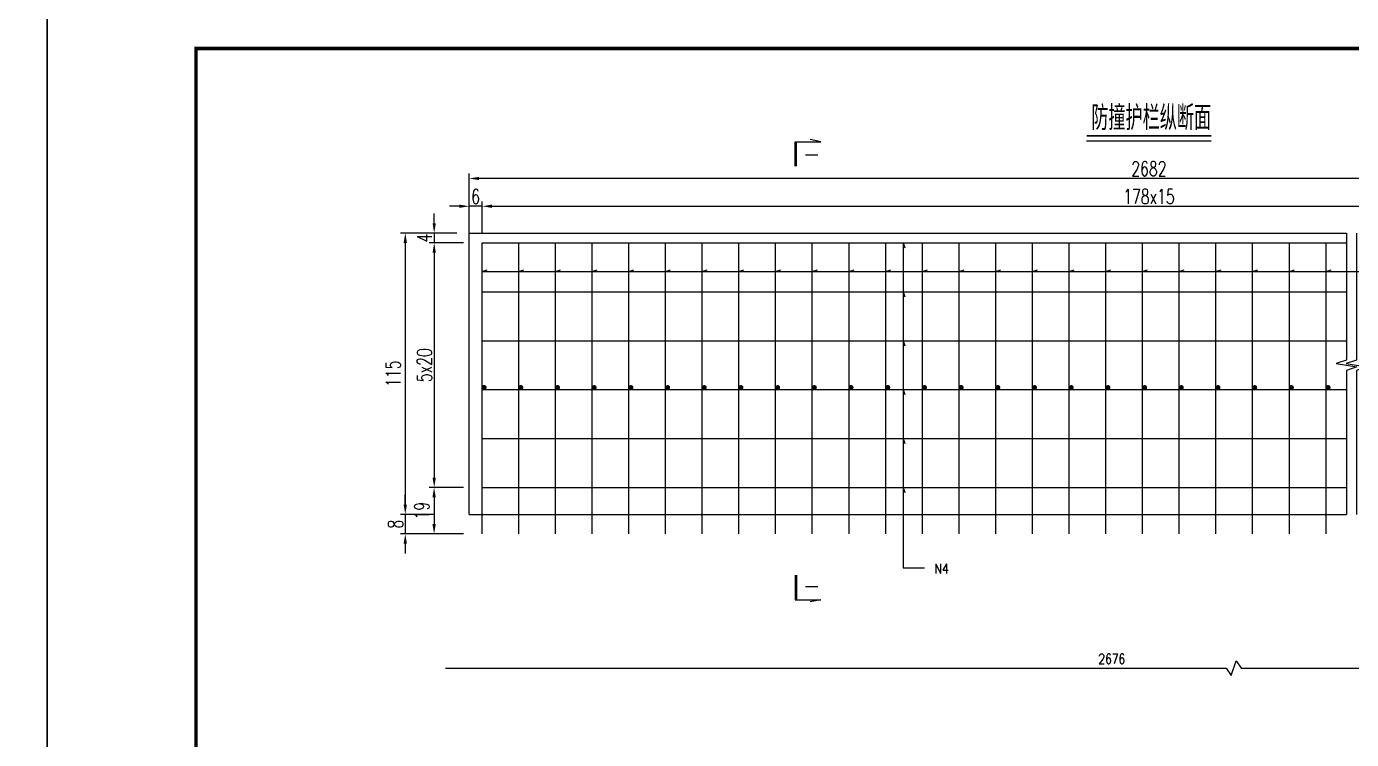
# Model space of a CAD drawing. Header units: millimetres. Extents: x -51 to 12129, y -1309 to -715.
# Drawn here: x 9185.1 to 9455.9, y -1162.9 to -1017.2 of the extents above; entities that cross this region are included whole.
import ezdxf
from ezdxf.enums import TextEntityAlignment as Align

# ---------------------------------------------------------------- set-up
doc = ezdxf.new("R2010")
doc.units = ezdxf.units.MM
doc.header["$LTSCALE"] = 0.25
doc.layers.add('TEXT', color=7, linetype='Continuous', lineweight=18)
doc.layers.add('zhubase', color=7, linetype='Continuous', lineweight=0)
for name, color, linetype in [('图框', 7, 'Continuous'), ('文字', 7, 'Continuous'), ('文字字符', 7, 'Continuous'), ('标注', 4, 'Continuous'), ('次轮廓线', 7, 'Continuous'), ('结构', 7, 'Continuous'), ('钢筋', 6, 'Continuous')]:
    doc.layers.add(name, color=color, linetype=linetype)
doc.styles.get("Standard").update_dxf_attribs({"font": 'simplex1.shx', "width": 0.7, "bigfont": 'hztxt.shx'})
doc.styles.add('TEXT', font='simplex1.shx', dxfattribs={"width": 0.7, "bigfont": 'hztxt.shx'})
doc.dimstyles.new('比例1：20', dxfattribs={"dimtxt": 3, "dimasz": 2, "dimexe": 1, "dimexo": 2, "dimgap": 0.5, "dimtad": 1, "dimlfac": 2, "dimzin": 13, "dimdsep": 46, "dimtxsty": 'Standard', "dimcen": -0.09, "dimclrd": 256, "dimclre": 256, "dimclrt": 7, "dimaunit": 1, "dimadec": 0, "dimazin": 0, "dimtfac": 0.0005, "dimtix": 1, "dimtmove": 2, "dimatfit": 3, "dimldrblk": 'DIM', "dimfxl": 0, "dimtolj": 1, "dimtzin": 13, "dimarcsym": 0})
doc.dimstyles.new('比例1：25', dxfattribs={"dimtxt": 3, "dimasz": 2, "dimexe": 1, "dimexo": 1, "dimgap": 1, "dimtad": 1, "dimdec": 1, "dimlfac": 2.5, "dimzin": 9, "dimdsep": 46, "dimtxsty": 'Standard', "dimcen": -0.09, "dimclrd": 4, "dimclre": 4, "dimclrt": 7, "dimaunit": 1, "dimadec": 0, "dimazin": 0, "dimtfac": 0.0005, "dimtdec": 1, "dimtix": 1, "dimtmove": 2, "dimatfit": 3, "dimfxl": 0, "dimtolj": 1, "dimtzin": 13, "dimarcsym": 0})

# ---------------------------------------------------------------- blocks, each defined once
blk = doc.blocks.new('*D1558')
at = {"layer": 'Defpoints', "color": 0, "linetype": 'Continuous'}
for p in [(9268.45, -1061.39), (9275.09, -1059.39), (9276.59, -1061.39)]:
    blk.add_point(p, dxfattribs=at)
at = {"layer": '标注', "linetype": 'Continuous', "lineweight": -2}
for p, q in [((9268.45, -1057.39), (9268.45, -1055.39)), ((9273.09, -1059.39), (9267.45, -1059.39)), ((9274.45, -1061.39), (9267.45, -1061.39)), ((9268.45, -1059.39), (9268.45, -1061.39)), ((9268.45, -1063.39), (9268.45, -1065.39))]:
    blk.add_line(p, q, dxfattribs=at)
at = {"layer": '标注', "linetype": 'Continuous'}
for points in [[(9268.12, -1057.39), (9268.79, -1057.39), (9268.45, -1059.39)], [(9268.12, -1063.39), (9268.79, -1063.39), (9268.45, -1061.39)]]:
    blk.add_solid(points, dxfattribs=at)
at = {"layer": '标注', "color": 7, "linetype": 'Continuous', "insert": (9266.45, -1060.39), "char_height": 3, "attachment_point": 5, "rotation": 90}
blk.add_mtext('\\A1;4', dxfattribs=at)
blk = doc.blocks.new('DIM')
blk.add_lwpolyline([(-1, -0.1, 0.2, 0, 0), (0, 0, 0, 0, 0)], format="xyseb")
blk = doc.blocks.new('*D1559')
at = {"layer": 'Defpoints', "color": 0, "linetype": 'Continuous'}
for p in [(9278.24, -1061.39), (9268.45, -1111.39), (9278.24, -1111.39)]:
    blk.add_point(p, dxfattribs=at)
at = {"layer": '标注', "linetype": 'Continuous', "lineweight": -2}
for p, q in [((9274.45, -1061.39), (9267.45, -1061.39)), ((9268.45, -1063.39), (9268.45, -1109.39)), ((9274.45, -1111.39), (9267.45, -1111.39))]:
    blk.add_line(p, q, dxfattribs=at)
at = {"layer": '标注', "linetype": 'Continuous'}
for points in [[(9268.12, -1063.39), (9268.79, -1063.39), (9268.45, -1061.39)], [(9268.12, -1109.39), (9268.79, -1109.39), (9268.45, -1111.39)]]:
    blk.add_solid(points, dxfattribs=at)
at = {"layer": '标注', "color": 7, "linetype": 'Continuous', "insert": (9266.45, -1086.39), "char_height": 3, "attachment_point": 5, "rotation": 90}
blk.add_mtext('\\A1;5x20', dxfattribs=at)
blk = doc.blocks.new('*D1560')
at = {"layer": 'Defpoints', "color": 0, "linetype": 'Continuous'}
for p in [(9265.95, -1116.89), (9262.54, -1120.89), (9273.59, -1120.89)]:
    blk.add_point(p, dxfattribs=at)
at = {"layer": '标注', "linetype": 'Continuous', "lineweight": -2}
for p, q in [((9262.54, -1114.89), (9262.54, -1112.89)), ((9263.95, -1116.89), (9261.54, -1116.89)), ((9262.54, -1116.89), (9262.54, -1120.89)), ((9268.54, -1120.89), (9261.54, -1120.89)), ((9262.54, -1122.89), (9262.54, -1124.89))]:
    blk.add_line(p, q, dxfattribs=at)
at = {"layer": '标注', "linetype": 'Continuous'}
for points in [[(9262.2, -1114.89), (9262.87, -1114.89), (9262.54, -1116.89)], [(9262.2, -1122.89), (9262.87, -1122.89), (9262.54, -1120.89)]]:
    blk.add_solid(points, dxfattribs=at)
at = {"layer": '标注', "color": 7, "linetype": 'Continuous', "insert": (9260.54, -1118.89), "char_height": 3, "attachment_point": 5, "rotation": 90}
blk.add_mtext('\\A1;8', dxfattribs=at)
blk = doc.blocks.new('*D1561')
at = {"layer": 'Defpoints', "color": 0, "linetype": 'Continuous'}
for p in [(9275.59, -1053.91), (9275.59, -1061.39), (9278.24, -1061.39)]:
    blk.add_point(p, dxfattribs=at)
at = {"layer": '标注', "linetype": 'Continuous', "lineweight": -2}
for p, q in [((9275.59, -1059.39), (9275.59, -1052.91)), ((9278.24, -1059.39), (9278.24, -1052.91)), ((9273.59, -1053.91), (9271.59, -1053.91)), ((9278.24, -1053.91), (9275.59, -1053.91)), ((9280.24, -1053.91), (9282.24, -1053.91))]:
    blk.add_line(p, q, dxfattribs=at)
at = {"layer": '标注', "linetype": 'Continuous'}
for points in [[(9273.59, -1053.57), (9273.59, -1054.24), (9275.59, -1053.91)], [(9280.24, -1053.57), (9280.24, -1054.24), (9278.24, -1053.91)]]:
    blk.add_solid(points, dxfattribs=at)
at = {"layer": '标注', "color": 7, "linetype": 'Continuous', "insert": (9276.92, -1051.91), "char_height": 3, "attachment_point": 5}
blk.add_mtext('\\A1;6', dxfattribs=at)
blk = doc.blocks.new('*D1563')
at = {"layer": 'Defpoints', "color": 0, "linetype": 'Continuous'}
for p in [(9550.84, -1053.91), (9278.24, -1061.39), (9550.84, -1061.39)]:
    blk.add_point(p, dxfattribs=at)
at = {"layer": '标注', "linetype": 'Continuous', "lineweight": -2}
for p, q in [((9278.24, -1059.39), (9278.24, -1052.91)), ((9550.84, -1059.39), (9550.84, -1052.91)), ((9280.24, -1053.91), (9548.84, -1053.91))]:
    blk.add_line(p, q, dxfattribs=at)
at = {"layer": '标注', "linetype": 'Continuous'}
for points in [[(9280.24, -1053.57), (9280.24, -1054.24), (9278.24, -1053.91)], [(9548.84, -1053.57), (9548.84, -1054.24), (9550.84, -1053.91)]]:
    blk.add_solid(points, dxfattribs=at)
at = {"layer": '标注', "color": 7, "linetype": 'Continuous', "insert": (9414.54, -1051.91), "char_height": 3, "attachment_point": 5}
blk.add_mtext('\\A1;178x15', dxfattribs=at)
blk = doc.blocks.new('*D1564')
at = {"layer": 'Defpoints', "color": 0, "linetype": 'Continuous'}
for p in [(9275.59, -1048.23), (9275.59, -1059.39), (9553.49, -1059.39)]:
    blk.add_point(p, dxfattribs=at)
at = {"layer": '标注', "linetype": 'Continuous', "lineweight": -2}
for p, q in [((9275.59, -1054.23), (9275.59, -1047.23)), ((9553.49, -1054.23), (9553.49, -1047.23)), ((9551.49, -1048.23), (9277.59, -1048.23))]:
    blk.add_line(p, q, dxfattribs=at)
at = {"layer": '标注', "linetype": 'Continuous'}
for points in [[(9277.59, -1047.9), (9277.59, -1048.56), (9275.59, -1048.23)], [(9551.49, -1047.9), (9551.49, -1048.56), (9553.49, -1048.23)]]:
    blk.add_solid(points, dxfattribs=at)
at = {"layer": '标注', "color": 7, "linetype": 'Continuous', "insert": (9414.54, -1046.23), "char_height": 3, "attachment_point": 5}
blk.add_mtext('\\A1;2682', dxfattribs=at)
blk = doc.blocks.new('*D1766')
at = {"layer": 'Defpoints', "color": 0}
for p in [(9283.44, -1059.39), (9262.54, -1116.89), (9283.44, -1116.89)]:
    blk.add_point(p, dxfattribs=at)
at = {"layer": '标注', "color": 4, "lineweight": -2}
for p, q in [((9268.54, -1059.39), (9261.54, -1059.39)), ((9262.54, -1061.39), (9262.54, -1114.89)), ((9268.54, -1116.89), (9261.54, -1116.89))]:
    blk.add_line(p, q, dxfattribs=at)
at = {"layer": '标注', "color": 4}
for points in [[(9262.2, -1061.39), (9262.87, -1061.39), (9262.54, -1059.39)], [(9262.2, -1114.89), (9262.87, -1114.89), (9262.54, -1116.89)]]:
    blk.add_solid(points, dxfattribs=at)
at = {"layer": '标注', "color": 7, "insert": (9260.04, -1088.14), "char_height": 3, "attachment_point": 5, "rotation": 90}
blk.add_mtext('\\A1;115', dxfattribs=at)
blk = doc.blocks.new('*D1767')
at = {"layer": 'Defpoints', "color": 0}
for p in [(9278.24, -1111.39), (9268.43, -1120.89), (9278.24, -1120.89)]:
    blk.add_point(p, dxfattribs=at)
at = {"layer": '标注', "color": 4, "lineweight": -2}
for p, q in [((9274.43, -1111.39), (9267.43, -1111.39)), ((9268.43, -1113.39), (9268.43, -1118.89)), ((9274.43, -1120.89), (9267.43, -1120.89))]:
    blk.add_line(p, q, dxfattribs=at)
at = {"layer": '标注', "color": 4}
for points in [[(9268.1, -1113.39), (9268.77, -1113.39), (9268.43, -1111.39)], [(9268.1, -1118.89), (9268.77, -1118.89), (9268.43, -1120.89)]]:
    blk.add_solid(points, dxfattribs=at)
at = {"layer": '标注', "color": 7, "insert": (9265.93, -1116.14), "char_height": 3, "attachment_point": 5, "rotation": 90}
blk.add_mtext('\\A1;19', dxfattribs=at)
blk = doc.blocks.new('123')
at = {"layer": '图框', "color": 2}
blk.add_lwpolyline([(369.33, -1011.65), (369.33, -714.65), (-50.67, -714.65), (-50.67, -1011.65)], close=True, dxfattribs=at)

msp = doc.modelspace()

# ---------------------------------------------------------------- linework, layer by layer
at = {"const_width": 0.7}
msp.add_lwpolyline([(9219.75412, -1298.65471), (9599.75412, -1298.65471), (9599.75412, -1021.65471), (9219.75412, -1021.65471)], close=True, dxfattribs=at)
at = {"layer": 'zhubase'}
for p, q in [((9431.36451, -1149.84932), (9432.36951, -1146.83432)), ((9432.36951, -1146.83432), (9433.37451, -1148.34182)), ((9430.35951, -1148.34182), (9431.36451, -1149.84932))]:
    msp.add_line(p, q, dxfattribs=at)
at = {"layer": '文字'}
msp.add_line((9401.811, -1040.51483), (9427.28129, -1040.51483), dxfattribs=at)
at = {"layer": '文字', "const_width": 0.4}
msp.add_lwpolyline([(9401.811, -1039.51483), (9427.28129, -1039.51483)], dxfattribs=at)
at = {"layer": '标注', "linetype": 'Continuous'}
for p, q in [((9273.08934, -1059.38864), (9262.85196, -1059.38864)), ((9271.58934, -1111.38864), (9268.17311, -1111.38864)), ((9271.58934, -1120.88864), (9268.17311, -1120.88864))]:
    msp.add_line(p, q, dxfattribs=at)
at = {"layer": '标注'}
for p, q in [((9364.33065, -1061.38864), (9364.33065, -1127.84353)), ((9364.33065, -1061.38864), (9364.67643, -1062.42126)), ((9278.23933, -1067.24411), (9279.27195, -1066.89833)), ((9285.73935, -1067.24411), (9286.77197, -1066.89833)), ((9293.23934, -1067.24411), (9294.27196, -1066.89833)), ((9300.73934, -1067.24411), (9301.77196, -1066.89833)), ((9308.23934, -1067.24411), (9309.27196, -1066.89833)), ((9315.73934, -1067.24411), (9316.77196, -1066.89833)), ((9323.23934, -1067.24411), (9324.27196, -1066.89833)), ((9330.73934, -1067.24411), (9331.77196, -1066.89833)), ((9338.23934, -1067.24411), (9339.27196, -1066.89833)), ((9345.73934, -1067.24411), (9346.77196, -1066.89833)), ((9353.23934, -1067.24411), (9354.27196, -1066.89833)), ((9360.73934, -1067.24411), (9361.77196, -1066.89833)), ((9368.23934, -1067.24411), (9369.27196, -1066.89833)), ((9375.73934, -1067.24411), (9376.77196, -1066.89833)), ((9383.23934, -1067.24411), (9384.27196, -1066.89833)), ((9390.73934, -1067.24411), (9391.77196, -1066.89833)), ((9398.23934, -1067.24411), (9399.27196, -1066.89833)), ((9405.73934, -1067.24411), (9406.77196, -1066.89833)), ((9413.23934, -1067.24411), (9414.27196, -1066.89833)), ((9420.73934, -1067.24411), (9421.77196, -1066.89833)), ((9428.23934, -1067.24411), (9429.27196, -1066.89833)), ((9435.73934, -1067.24411), (9436.77196, -1066.89833)), ((9443.23934, -1067.24411), (9444.27196, -1066.89833)), ((9450.73934, -1067.24411), (9451.77196, -1066.89833)), ((9278.23934, -1067.24411), (9557.13195, -1067.24411)), ((9364.33065, -1071.38864), (9364.67643, -1072.42126)), ((9364.33065, -1081.38864), (9364.67643, -1082.42126)), ((9364.33065, -1091.38864), (9364.67643, -1092.42126)), ((9364.33065, -1101.38864), (9364.67643, -1102.42126)), ((9364.33065, -1111.38864), (9364.67643, -1112.42126)), ((9364.33065, -1127.84353), (9368.68205, -1127.84353))]:
    msp.add_line(p, q, dxfattribs=at)
at = {"layer": '次轮廓线', "ltscale": 2}
for points in [[(9454.94348, -1059.38864), (9454.94348, -1085.35861), (9452.84348, -1086.05861), (9457.04348, -1086.75861), (9454.94348, -1087.45861), (9454.94348, -1116.88864)], [(9456.94348, -1059.38864), (9456.94348, -1085.35861), (9454.84348, -1086.05861), (9459.04348, -1086.75861), (9456.94348, -1087.45861), (9456.94348, -1116.88864)]]:
    msp.add_lwpolyline(points, dxfattribs=at)
at = {"layer": '结构'}
for p, q in [((9275.58934, -1059.38864), (9454.94348, -1059.38864)), ((9275.58934, -1116.88864), (9275.58934, -1059.38864)), ((9275.58934, -1116.88864), (9454.94348, -1116.88864))]:
    msp.add_line(p, q, dxfattribs=at)
at = {"layer": '钢筋'}
for p, q in [((9342.20526, -1040.73247), (9347.50526, -1040.73247)), ((9342.20526, -1045.73247), (9342.20526, -1040.73247)), ((9342.50526, -1045.73247), (9342.50526, -1040.73247)), ((9347.50526, -1040.73247), (9345.27634, -1040.28115)), ((9278.23934, -1061.38864), (9454.94348, -1061.38864)), ((9278.23934, -1120.88864), (9278.23934, -1061.38864)), ((9285.73934, -1120.88864), (9285.73934, -1061.38864)), ((9293.23934, -1120.88864), (9293.23934, -1061.38864)), ((9300.73934, -1120.88864), (9300.73934, -1061.38864)), ((9308.23934, -1120.88864), (9308.23934, -1061.38864)), ((9315.73934, -1120.88864), (9315.73934, -1061.38864)), ((9323.23934, -1120.88864), (9323.23934, -1061.38864)), ((9330.73934, -1120.88864), (9330.73934, -1061.38864)), ((9338.23934, -1120.88864), (9338.23934, -1061.38864)), ((9345.73934, -1120.88864), (9345.73934, -1061.38864)), ((9353.23934, -1120.88864), (9353.23934, -1061.38864)), ((9360.73934, -1120.88864), (9360.73934, -1061.38864)), ((9368.23934, -1120.88864), (9368.23934, -1061.38864)), ((9375.73934, -1120.88864), (9375.73934, -1061.38864)), ((9383.23934, -1120.88864), (9383.23934, -1061.38864)), ((9390.73934, -1120.88864), (9390.73934, -1061.38864)), ((9398.23934, -1120.88864), (9398.23934, -1061.38864)), ((9405.73934, -1120.88864), (9405.73934, -1061.38864)), ((9413.23934, -1120.88864), (9413.23934, -1061.38864)), ((9420.73934, -1120.88864), (9420.73934, -1061.38864)), ((9428.23934, -1120.88864), (9428.23934, -1061.38864)), ((9435.73934, -1120.88864), (9435.73934, -1061.38864)), ((9443.23934, -1120.88864), (9443.23934, -1061.38864)), ((9450.73934, -1120.88864), (9450.73934, -1061.38864)), ((9278.23934, -1071.38864), (9454.94348, -1071.38864)), ((9278.23934, -1081.38864), (9454.94348, -1081.38864)), ((9278.23934, -1091.38864), (9454.94348, -1091.38864)), ((9278.23934, -1101.38864), (9454.94348, -1101.38864)), ((9278.23934, -1111.38864), (9454.94348, -1111.38864)), ((9342.20526, -1129.34478), (9342.20526, -1134.34478)), ((9342.50526, -1129.34478), (9342.50526, -1134.34478)), ((9342.20526, -1134.34478), (9347.50526, -1134.34478)), ((9347.50526, -1134.34478), (9345.27634, -1134.7961)), ((9270.73934, -1148.34182), (9430.35951, -1148.34182)), ((9433.37451, -1148.34182), (9558.34372, -1148.34182))]:
    msp.add_line(p, q, dxfattribs=at)
at = {"layer": '钢筋', "const_width": 0.5}
for points in [[(9278.41406, -1090.95834, 1), (9278.91406, -1090.95834, 1)], [(9285.91406, -1090.95834, 1), (9286.41406, -1090.95834, 1)], [(9293.41406, -1090.95834, 1), (9293.91406, -1090.95834, 1)], [(9300.91406, -1090.95834, 1), (9301.41406, -1090.95834, 1)], [(9308.41406, -1090.95834, 1), (9308.91406, -1090.95834, 1)], [(9315.91406, -1090.95834, 1), (9316.41406, -1090.95834, 1)], [(9323.41406, -1090.95834, 1), (9323.91406, -1090.95834, 1)], [(9330.91406, -1090.95834, 1), (9331.41406, -1090.95834, 1)], [(9338.41406, -1090.95834, 1), (9338.91406, -1090.95834, 1)], [(9345.91406, -1090.95834, 1), (9346.41406, -1090.95834, 1)], [(9353.41406, -1090.95834, 1), (9353.91406, -1090.95834, 1)], [(9360.91406, -1090.95834, 1), (9361.41406, -1090.95834, 1)], [(9368.41406, -1090.95834, 1), (9368.91406, -1090.95834, 1)], [(9375.91406, -1090.95834, 1), (9376.41406, -1090.95834, 1)], [(9383.41406, -1090.95834, 1), (9383.91406, -1090.95834, 1)], [(9390.91406, -1090.95834, 1), (9391.41406, -1090.95834, 1)], [(9398.41406, -1090.95834, 1), (9398.91406, -1090.95834, 1)], [(9405.91406, -1090.95834, 1), (9406.41406, -1090.95834, 1)], [(9413.41406, -1090.95834, 1), (9413.91406, -1090.95834, 1)], [(9420.91406, -1090.95834, 1), (9421.41406, -1090.95834, 1)], [(9428.41406, -1090.95834, 1), (9428.91406, -1090.95834, 1)], [(9435.91406, -1090.95834, 1), (9436.41406, -1090.95834, 1)], [(9443.41406, -1090.95834, 1), (9443.91406, -1090.95834, 1)], [(9450.91406, -1090.95834, 1), (9451.41406, -1090.95834, 1)]]:
    msp.add_lwpolyline(points, format="xyb", close=True, dxfattribs=at)

# ---------------------------------------------------------------- block references
at = {"layer": '标注'}
for p in [(8820, -297), (9240, -297)]:
    msp.add_blockref('123', p, dxfattribs=at)

# ---------------------------------------------------------------- texts
at = {"layer": 'TEXT'}
msp.add_text('Ⅰ', height=3, rotation=270, dxfattribs=at).set_placement((9345.50526, -1043.42304), align=Align.MIDDLE)
at = {"layer": 'TEXT', "linetype": 'Continuous', "style": 'TEXT', "width": 0.8}
msp.add_text('N4', height=2, dxfattribs=at).set_placement((9370.73189, -1128.99028))
at = {"layer": 'TEXT', "text_generation_flag": 2}
msp.add_text('Ⅰ', height=3, rotation=270, dxfattribs=at).set_placement((9345.50526, -1131.6542), align=Align.MIDDLE)
at = {"layer": '文字', "width": 0.7}
msp.add_text('防撞护栏纵断面', height=5, dxfattribs=at).set_placement((9415.0024, -1035.84468), align=Align.MIDDLE_CENTER)
at = {"layer": '文字字符', "style": 'TEXT', "width": 0.8}
msp.add_text('2676', height=2, dxfattribs=at).set_placement((9406.93655, -1147.42339), align=Align.CENTER)

# ---------------------------------------------------------------- dimensions: what is measured, and where the dimension line sits
at = {"layer": '标注', "linetype": 'Continuous'}
for base, p1, p2, text, picture, middle in [((9275.58934, -1048.22958), (9553.49372, -1059.38864), (9275.58934, -1059.38864), '2682', '*D1564', (9414.54153, -1046.22958)), ((9550.84372, -1053.90683), (9278.23934, -1061.38864), (9550.84372, -1061.38864), '178x15', '*D1563', (9414.54153, -1051.90683))]:
    dim = msp.add_linear_dim(base=base, p1=p1, p2=p2, text=text, dimstyle='比例1：20', dxfattribs=at)
    dim.commit()
    dim.dimension.update_dxf_attribs({"geometry": picture, "text_midpoint": middle})
dim = msp.add_linear_dim(base=(9275.58934, -1053.90683), p1=(9278.23934, -1061.38864), p2=(9275.58934, -1061.38864), text='6', dimstyle='比例1：20', dxfattribs=at)
dim.commit()
dim.dimension.update_dxf_attribs({"geometry": '*D1561', "text_midpoint": (9276.92027, -1051.90683), "dimtype": 160})
for base, p1, p2, picture, middle in [((9268.45429, -1061.38864), (9275.08934, -1059.38864), (9276.58934, -1061.38864), '*D1558', (9266.45429, -1060.38864)), ((9262.53691, -1120.88864), (9265.95085, -1116.88864), (9273.58934, -1120.88864), '*D1560', (9260.53691, -1118.88864))]:
    dim = msp.add_linear_dim(base=base, p1=p1, p2=p2, angle=90, dimstyle='比例1：20', dxfattribs=at)
    dim.commit()
    dim.dimension.update_dxf_attribs({"geometry": picture, "text_midpoint": middle})
at = {"layer": '标注'}
for base, p1, p2, text, picture, middle in [((9262.53691, -1116.88864), (9283.43852, -1059.38864), (9283.43852, -1116.88864), '115', '*D1766', (9260.03691, -1088.13864)), ((9268.43432, -1120.88864), (9278.23934, -1111.38864), (9278.23934, -1120.88864), '19', '*D1767', (9265.93432, -1116.13864))]:
    dim = msp.add_linear_dim(base=base, p1=p1, p2=p2, angle=90, text=text, dimstyle='比例1：25', dxfattribs=at)
    dim.commit()
    dim.dimension.update_dxf_attribs({"geometry": picture, "text_midpoint": middle})
at = {"layer": '标注', "linetype": 'Continuous'}
dim = msp.add_linear_dim(base=(9268.45429, -1111.38864), p1=(9278.23934, -1061.38864), p2=(9278.23934, -1111.38864), angle=90, text='5x20', dimstyle='比例1：20', dxfattribs=at)
dim.commit()
dim.dimension.update_dxf_attribs({"geometry": '*D1559', "text_midpoint": (9266.45429, -1086.38864)})

doc.saveas('drawing.dxf')
